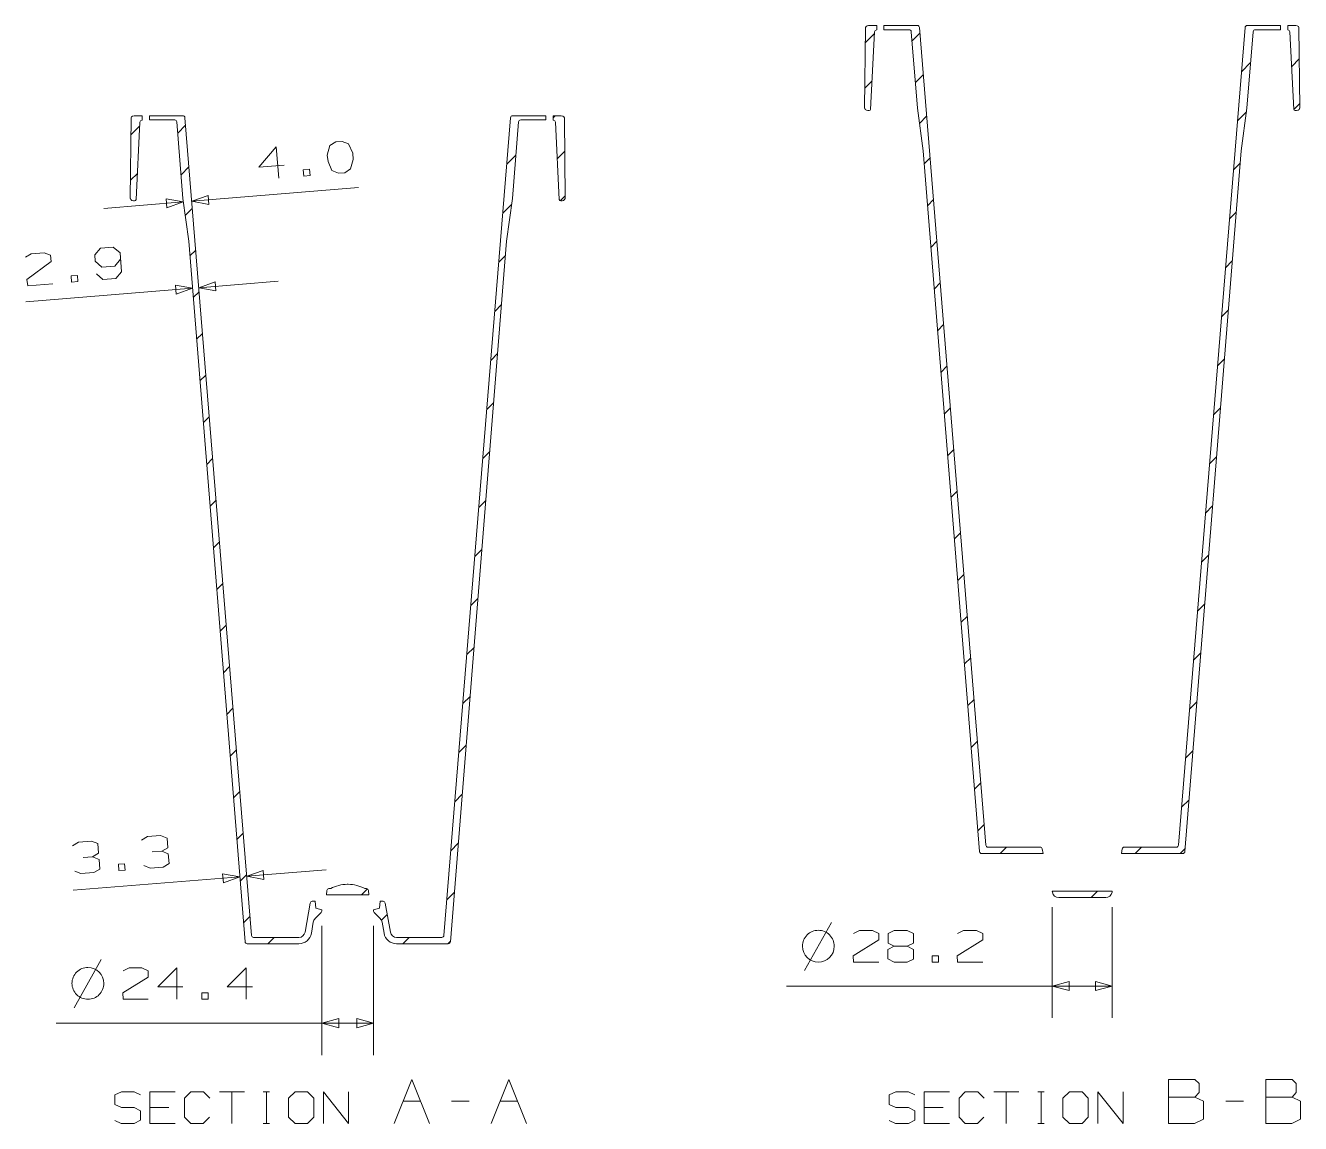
# Model space of a CAD drawing. Header units: millimetres. Extents: x 0 to 2941, y -405 to 1422.
# Drawn here: x 2460.7 to 2941.2, y 0 to 413.7 of the extents above; entities that cross this region are included whole.
import ezdxf

# ---------------------------------------------------------------- set-up
doc = ezdxf.new("R2010")
doc.units = ezdxf.units.MM
doc.layers.add('FINE', color=9, linetype='Continuous')

msp = doc.modelspace()

# ---------------------------------------------------------------- linework, layer by layer
at = {"layer": 'FINE', "lineweight": 9}
for p, q in [((2781.46, 413.72), (2778.4, 413.72)), ((2781.46, 413.72), (2781.46, 412.1)), ((2796.75, 413.72), (2784.18, 413.72)), ((2784.18, 412.12), (2784.18, 413.72)), ((2933.63, 413.72), (2921.06, 413.72)), ((2933.63, 413.72), (2933.63, 412.12)), ((2939.41, 413.72), (2936.35, 413.72)), ((2936.35, 412.1), (2936.35, 413.72)), ((2777.26, 412.93), (2776.89, 382.52)), ((2777.22, 407.35), (2780.58, 410.72)), ((2780.61, 411.35), (2779.16, 382.11)), ((2793.7, 412.12), (2784.18, 412.12)), ((2796.82, 382.52), (2794.5, 411.39)), ((2794.77, 407.94), (2797.72, 410.89)), ((2822.63, 104.86), (2797.55, 412.99)), ((2920.26, 412.99), (2895.17, 104.86)), ((2923.31, 411.39), (2920.99, 382.52)), ((2933.63, 412.12), (2924.11, 412.12)), ((2938.65, 382.11), (2937.2, 411.35)), ((2940.92, 382.52), (2940.54, 412.93)), ((2918.9, 396.31), (2922.38, 399.78)), ((2937.85, 398.28), (2940.69, 401.12)), ((2796.04, 392.23), (2799, 395.19)), ((2777.06, 390.23), (2779.69, 392.86)), ((2504.65, 379.72), (2501.59, 379.72)), ((2504.65, 379.72), (2504.65, 378.1)), ((2519.94, 379.72), (2507.37, 379.72)), ((2507.37, 378.12), (2507.37, 379.72)), ((2507.37, 379.51), (2507.58, 379.72)), ((2656.82, 379.72), (2644.25, 379.72)), ((2656.82, 379.72), (2656.82, 378.12)), ((2662.6, 379.72), (2659.54, 379.72)), ((2659.54, 378.1), (2659.54, 379.72)), ((2659.54, 378.95), (2660.31, 379.72)), ((2776.99, 382.52), (2776.89, 382.52)), ((2776.99, 382.52), (2776.99, 382.5)), ((2778.6, 381.72), (2778.12, 381.72)), ((2796.82, 382.52), (2799.01, 366.52)), ((2917.4, 377.83), (2920.82, 381.25)), ((2918.8, 366.52), (2920.99, 382.52)), ((2938.65, 382.11), (2940.9, 384.36)), ((2939.68, 381.72), (2939.21, 381.72)), ((2940.81, 382.5), (2940.82, 382.52)), ((2940.92, 382.52), (2940.82, 382.52)), ((2500.46, 378.93), (2500.08, 348.52)), ((2500.4, 372.55), (2503.73, 375.87)), ((2503.8, 377.35), (2502.35, 348.11)), ((2516.89, 378.12), (2507.37, 378.12)), ((2520.01, 348.52), (2517.69, 377.39)), ((2518.03, 373.2), (2520.97, 376.15)), ((2545.83, 70.86), (2520.74, 378.99)), ((2643.45, 378.99), (2618.36, 70.86)), ((2646.5, 377.39), (2644.18, 348.52)), ((2656.82, 378.12), (2647.3, 378.12)), ((2661.84, 348.11), (2660.39, 377.35)), ((2664.11, 348.52), (2663.74, 378.93)), ((2797.6, 376.82), (2800.27, 379.5)), ((2661.08, 363.52), (2663.89, 366.33)), ((2820.21, 102.46), (2799.01, 366.52)), ((2918.8, 366.52), (2897.6, 102.46)), ((2519.29, 357.49), (2522.25, 360.45)), ((2642.02, 361.44), (2645.5, 364.91)), ((2799.4, 361.66), (2801.55, 363.81)), ((2915.89, 359.36), (2918.43, 361.89)), ((2500.25, 355.42), (2502.84, 358.02)), ((2523.3, 347.51), (2586.17, 352.63)), ((2520.11, 347.25), (2490.21, 344.82)), ((2500.18, 348.52), (2500.08, 348.52)), ((2500.18, 348.52), (2500.19, 348.5)), ((2501.79, 347.72), (2501.32, 347.72)), ((2520.01, 348.52), (2522.2, 332.52)), ((2640.52, 342.96), (2643.88, 346.32)), ((2641.99, 332.52), (2644.18, 348.52)), ((2662.31, 347.78), (2664.1, 349.57)), ((2662.88, 347.72), (2662.4, 347.72)), ((2664.11, 348.52), (2664.01, 348.52)), ((2664.01, 348.5), (2664.01, 348.52)), ((2800.66, 345.95), (2802.83, 348.12)), ((2520.88, 342.12), (2523.53, 344.76)), ((2914.39, 340.88), (2916.95, 343.44)), ((2543.4, 68.46), (2522.2, 332.52)), ((2641.99, 332.52), (2620.79, 68.46)), ((2801.92, 330.24), (2804.11, 332.42)), ((2522.65, 326.91), (2524.8, 329.07)), ((2639.02, 324.49), (2641.55, 327.02)), ((2912.89, 322.41), (2915.47, 324.99)), ((2525.96, 314.89), (2555.86, 317.33)), ((2523.65, 314.71), (2460.78, 309.59)), ((2523.91, 311.21), (2526.08, 313.38)), ((2803.18, 314.53), (2805.38, 316.73)), ((2637.51, 306.01), (2640.07, 308.57)), ((2911.38, 303.93), (2913.98, 306.54)), ((2804.44, 298.82), (2806.66, 301.04)), ((2525.17, 295.5), (2527.36, 297.68)), ((2636.01, 287.54), (2638.59, 290.12)), ((2805.71, 283.11), (2807.94, 285.34)), ((2909.88, 285.46), (2912.5, 288.08)), ((2526.43, 279.79), (2528.64, 281.99)), ((2634.5, 269.06), (2637.11, 271.66)), ((2806.97, 267.4), (2809.22, 269.65)), ((2908.37, 266.98), (2911.02, 269.63)), ((2527.7, 264.08), (2529.91, 266.3)), ((2528.96, 248.37), (2531.19, 250.6)), ((2633, 250.59), (2635.62, 253.21)), ((2808.23, 251.69), (2810.5, 253.96)), ((2906.87, 248.51), (2909.54, 251.18)), ((2809.49, 235.98), (2811.77, 238.27)), ((2530.22, 232.66), (2532.47, 234.91)), ((2631.49, 232.11), (2634.14, 234.76)), ((2905.36, 230.03), (2908.06, 232.73)), ((2810.75, 220.27), (2813.05, 222.57)), ((2531.48, 216.95), (2533.75, 219.22)), ((2629.99, 213.64), (2632.66, 216.31)), ((2903.86, 211.56), (2906.57, 214.27)), ((2812.01, 204.56), (2814.33, 206.88)), ((2532.74, 201.24), (2535.03, 203.53)), ((2628.49, 195.16), (2631.18, 197.86)), ((2902.36, 193.08), (2905.09, 195.82)), ((2534, 185.53), (2536.3, 187.83)), ((2813.27, 188.86), (2815.61, 191.19)), ((2626.98, 176.69), (2629.7, 179.4)), ((2814.54, 173.15), (2816.88, 175.49)), ((2900.85, 174.61), (2903.61, 177.37)), ((2535.26, 169.82), (2537.58, 172.14)), ((2625.48, 158.21), (2628.21, 160.95)), ((2815.8, 157.44), (2818.16, 159.8)), ((2899.35, 156.14), (2902.13, 158.92)), ((2536.53, 154.11), (2538.86, 156.45)), ((2537.79, 138.41), (2540.14, 140.75)), ((2623.97, 139.74), (2626.73, 142.5)), ((2817.06, 141.73), (2819.44, 144.11)), ((2897.84, 137.66), (2900.65, 140.46)), ((2539.05, 122.7), (2541.41, 125.06)), ((2818.32, 126.02), (2820.72, 128.42)), ((2622.47, 121.26), (2625.25, 124.05)), ((2896.34, 119.19), (2899.17, 122.01)), ((2819.58, 110.31), (2821.99, 112.72)), ((2540.31, 106.99), (2542.69, 109.37)), ((2620.96, 102.79), (2623.77, 105.59)), ((2821.01, 101.72), (2844.13, 101.72)), ((2823.43, 104.12), (2843.03, 104.12)), ((2827.97, 101.72), (2830.37, 104.12)), ((2843.82, 103.46), (2844.13, 101.72)), ((2873.68, 101.72), (2873.99, 103.46)), ((2873.68, 101.72), (2896.8, 101.72)), ((2874.77, 104.12), (2894.38, 104.12)), ((2878.88, 101.72), (2881.28, 104.12)), ((2895.85, 101.72), (2897.68, 103.56)), ((2541.44, 92.94), (2478.57, 87.89)), ((2541.57, 91.28), (2543.97, 93.68)), ((2544.04, 93.14), (2573.94, 95.55)), ((2574.1, 86.12), (2574.24, 87.79)), ((2575.04, 88.52), (2575.7, 88.52)), ((2582.3, 90.12), (2581.89, 90.12)), ((2587.33, 86.12), (2589.6, 88.39)), ((2588.5, 88.52), (2589.15, 88.52)), ((2589.95, 87.79), (2590.1, 86.12)), ((2619.46, 84.31), (2622.29, 87.14)), ((2847.62, 87.44), (2847.71, 87.52)), ((2862.28, 85.12), (2864.68, 87.52)), ((2566.03, 72.11), (2567.96, 83.06)), ((2590.1, 86.12), (2574.1, 86.12)), ((2596.23, 83.06), (2598.16, 72.11)), ((2850.04, 85.12), (2867.76, 85.12)), ((2542.83, 75.57), (2545.25, 77.98)), ((2569.8, 77.18), (2572.09, 79.46)), ((2592.11, 79.46), (2594.39, 77.18)), ((2594.8, 76.62), (2596.98, 78.8)), ((2847.61, 81.52), (2847.61, 39.8)), ((2870.2, 81.52), (2870.2, 39.8)), ((2569.14, 75.9), (2568.4, 71.69)), ((2572.34, 74.51), (2572.34, 25.8)), ((2591.85, 74.51), (2591.85, 25.8)), ((2595.8, 71.69), (2595.05, 75.9)), ((2754.26, 57.63), (2764.47, 75.78)), ((2544.2, 67.72), (2563.67, 67.72)), ((2546.62, 70.12), (2563.67, 70.12)), ((2551.96, 67.72), (2554.36, 70.12)), ((2600.52, 70.12), (2617.57, 70.12)), ((2600.52, 67.72), (2619.99, 67.72)), ((2602.87, 67.72), (2605.27, 70.12)), ((2619.84, 67.72), (2620.81, 68.69)), ((2478.99, 43.63), (2489.2, 61.78)), ((2870.2, 51.8), (2747.46, 51.8)), ((2591.85, 37.8), (2472.19, 37.8)), ((2543.22, 11.87), (2533.72, 11.87)), ((2538.47, 11.87), (2538.47, 0)), ((2550.29, 11.87), (2552.67, 11.87)), ((2551.54, 11.87), (2551.54, 0)), ((2835.05, 11.87), (2825.55, 11.87)), ((2830.3, 11.87), (2830.3, 0)), ((2842.13, 11.87), (2844.5, 11.87)), ((2843.38, 11.87), (2843.38, 0)), ((2514.69, 6), (2507.57, 6)), ((2602.92, 8.4), (2609.57, 8.4)), ((2627.87, 8.4), (2621.22, 8.4)), ((2639.53, 8.4), (2646.18, 8.4)), ((2806.53, 6), (2799.4, 6)), ((2919.71, 8.4), (2913.06, 8.4)), ((2550.29, 0), (2552.67, 0)), ((2842.13, 0), (2844.5, 0))]:
    msp.add_line(p, q, dxfattribs=at)
for points in [[(2778.4, 413.72), (2777.83, 413.62), (2777.42, 413.33), (2777.26, 412.93)], [(2940.54, 412.93), (2940.39, 413.33), (2939.97, 413.62), (2939.41, 413.72)], [(2781.46, 412.1), (2780.86, 411.83), (2780.61, 411.35)], [(2937.2, 411.35), (2936.95, 411.83), (2936.35, 412.1)], [(2501.59, 379.72), (2501.03, 379.62), (2500.61, 379.33), (2500.46, 378.93)], [(2663.74, 378.93), (2663.58, 379.33), (2663.17, 379.62), (2662.6, 379.72)], [(2776.99, 382.5), (2777.16, 382.11), (2777.57, 381.83), (2778.12, 381.72)], [(2778.6, 381.72), (2778.99, 381.84), (2779.16, 382.11)], [(2938.65, 382.11), (2938.82, 381.84), (2939.21, 381.72)], [(2939.68, 381.72), (2940.24, 381.83), (2940.65, 382.11), (2940.81, 382.5)], [(2504.65, 378.1), (2504.05, 377.83), (2503.8, 377.35)], [(2660.39, 377.35), (2660.14, 377.83), (2659.54, 378.1)], [(2558.11, 361.13), (2548.64, 360.36), (2555.17, 368.04), (2556.13, 356.21)], [(2500.19, 348.5), (2500.35, 348.11), (2500.76, 347.83), (2501.32, 347.72)], [(2501.79, 347.72), (2502.18, 347.84), (2502.35, 348.11)], [(2661.84, 348.11), (2662.01, 347.84), (2662.4, 347.72)], [(2662.88, 347.72), (2663.43, 347.83), (2663.84, 348.11), (2664.01, 348.5)], [(2460.67, 326.38), (2462.82, 327.69), (2467.68, 328.08), (2470.14, 327.15), (2470.33, 324.79), (2461.22, 318.03), (2461.54, 315.67), (2471.01, 316.44)], [(2487.41, 320.16), (2489.85, 317.97), (2494.71, 318.37), (2496.88, 320.93), (2496.3, 328.03), (2493.74, 330.21), (2488.88, 329.81), (2486.83, 327.26), (2486.9, 324.88), (2489.46, 322.71), (2494.32, 323.1), (2496.5, 325.66)], [(2485.95, 100.52), (2488.23, 101.83), (2487.94, 105.44), (2485.48, 106.37), (2480.62, 105.98), (2478.35, 104.67)], [(2512.02, 102.61), (2514.3, 103.92), (2514.01, 107.54), (2511.55, 108.47), (2506.69, 108.08), (2504.41, 106.77)], [(2505.31, 97.18), (2507.64, 96.24), (2512.5, 96.63), (2514.78, 97.94), (2514.49, 101.56), (2512.02, 102.61), (2508.41, 102.32)], [(2479.24, 95.09), (2481.57, 94.15), (2486.43, 94.54), (2488.71, 95.85), (2488.42, 99.46), (2485.95, 100.52), (2482.34, 100.23)], [(2870.13, 87.11), (2870.2, 87.52), (2847.61, 87.52), (2847.68, 87.11)], [(2572.32, 80), (2572.34, 80.51), (2570.06, 81.12), (2569.83, 83.72), (2568.75, 83.72)], [(2595.44, 83.72), (2594.36, 83.72), (2594.13, 81.12), (2591.85, 80.51), (2591.87, 80)], [(2772.71, 71.55), (2774.96, 72.67), (2779.83, 72.67), (2782.21, 71.55), (2782.21, 69.18), (2772.58, 63.18), (2772.71, 60.8), (2782.21, 60.8)], [(2788.03, 66.8), (2785.78, 67.92), (2785.78, 71.55), (2788.03, 72.67), (2792.91, 72.67), (2795.28, 71.55), (2795.28, 67.92), (2792.91, 66.8), (2788.03, 66.8), (2785.66, 65.55), (2785.66, 62.05), (2788.03, 60.8), (2792.91, 60.8), (2795.28, 61.92), (2795.28, 65.55), (2792.91, 66.8)], [(2811.93, 71.55), (2814.18, 72.67), (2819.06, 72.67), (2821.43, 71.55), (2821.43, 69.18), (2811.81, 63.18), (2811.93, 60.8), (2821.43, 60.8)], [(2497.44, 57.55), (2499.69, 58.68), (2504.56, 58.68), (2506.94, 57.55), (2506.94, 55.18), (2497.31, 49.18), (2497.44, 46.8), (2506.94, 46.8)], [(2520.01, 51.55), (2510.51, 51.55), (2517.64, 58.68), (2517.64, 46.8)], [(2546.16, 51.55), (2536.66, 51.55), (2543.79, 58.68), (2543.79, 46.8)], [(2599.59, 0), (2606.24, 16.62), (2612.89, 0)], [(2636.2, 0), (2642.85, 16.62), (2649.5, 0)], [(2891.43, 9.98), (2891.43, 16.62), (2901.4, 16.62), (2902.98, 15.05), (2902.98, 11.72), (2901.4, 9.98), (2891.43, 9.98), (2891.43, 0), (2901.23, 0), (2904.55, 1.58), (2904.55, 8.4), (2901.4, 9.98)], [(2928.04, 9.98), (2928.04, 16.62), (2938.01, 16.62), (2939.59, 15.05), (2939.59, 11.72), (2938.01, 9.98), (2928.04, 9.98), (2928.04, 0), (2937.84, 0), (2941.16, 1.58), (2941.16, 8.4), (2938.01, 9.98)], [(2494.37, 1.12), (2496.74, 0), (2501.62, 0), (2503.99, 1.25), (2503.99, 4.75), (2501.62, 6), (2496.87, 6), (2494.37, 7.12), (2494.37, 10.75), (2496.87, 11.87), (2501.62, 11.87), (2503.99, 10.75)], [(2517.07, 0), (2507.57, 0), (2507.57, 11.87), (2517.07, 11.87)], [(2530.02, 2.37), (2527.64, 0), (2523.02, 0), (2520.64, 2.37), (2520.64, 9.5), (2523.02, 11.87), (2527.77, 11.87), (2530.14, 9.5)], [(2572.94, 0), (2572.94, 11.87), (2582.44, 0), (2582.44, 11.87)], [(2786.2, 1.12), (2788.58, 0), (2793.45, 0), (2795.83, 1.25), (2795.83, 4.75), (2793.45, 6), (2788.7, 6), (2786.2, 7.12), (2786.2, 10.75), (2788.7, 11.87), (2793.45, 11.87), (2795.83, 10.75)], [(2808.9, 0), (2799.4, 0), (2799.4, 11.87), (2808.9, 11.87)], [(2821.85, 2.37), (2819.48, 0), (2814.85, 0), (2812.48, 2.37), (2812.48, 9.5), (2814.85, 11.87), (2819.6, 11.87), (2821.98, 9.5)], [(2864.78, 0), (2864.78, 11.87), (2874.28, 0), (2874.28, 11.87)]]:
    msp.add_lwpolyline(points, dxfattribs=at)
for points in [[(2797.55, 412.99, 0.390603), (2796.75, 413.72)], [(2921.06, 413.72, 0.390601), (2920.26, 412.99)], [(2794.5, 411.39, 0.390894), (2793.7, 412.12)], [(2924.11, 412.12, 0.39094), (2923.31, 411.39)], [(2520.74, 378.99, 0.390594), (2519.94, 379.72)], [(2644.25, 379.72, 0.390593), (2643.45, 378.99)], [(2517.69, 377.39, 0.390896), (2516.89, 378.12)], [(2647.3, 378.12, 0.390932), (2646.5, 377.39)], [(2820.21, 102.46, 0.390956), (2821.01, 101.72)], [(2822.63, 104.86, 0.390667), (2823.43, 104.12)], [(2843.82, 103.46, 0.363931), (2843.03, 104.12)], [(2874.77, 104.12, 0.363961), (2873.99, 103.46)], [(2894.38, 104.12, 0.390635), (2895.17, 104.86)], [(2896.8, 101.72, 0.390906), (2897.6, 102.46)], [(2575.04, 88.52, 0.388885), (2574.24, 87.79)], [(2581.89, 90.12, 0.127016), (2575.7, 88.52)], [(2588.5, 88.52, 0.127014), (2582.3, 90.12)], [(2589.95, 87.79, 0.388834), (2589.15, 88.52)], [(2847.68, 87.11, 0.363962), (2850.04, 85.12)], [(2867.76, 85.12, 0.36397), (2870.13, 87.11)], [(2568.75, 83.72, 0.363954), (2567.96, 83.06)], [(2596.23, 83.06, 0.36393), (2595.44, 83.72)], [(2569.8, 77.18, 0.153962), (2569.14, 75.9)], [(2572.09, 79.46, 0.189893), (2572.32, 80)], [(2591.87, 80, 0.189847), (2592.11, 79.46)], [(2595.05, 75.9, 0.153906), (2594.39, 77.18)], [(2563.67, 70.12, 0.363973), (2566.03, 72.11)], [(2598.16, 72.11, 0.364001), (2600.52, 70.12)], [(2543.4, 68.46, 0.390904), (2544.2, 67.72)], [(2545.83, 70.86, 0.390593), (2546.62, 70.12)], [(2563.67, 67.72, 0.363966), (2568.4, 71.69)], [(2595.8, 71.69, 0.363989), (2600.52, 67.72)], [(2617.57, 70.12, 0.390627), (2618.36, 70.86)], [(2619.99, 67.72, 0.390906), (2620.79, 68.46)]]:
    msp.add_lwpolyline(points, format="xyb", dxfattribs=at)
for points in [[(2580.95, 358.23), (2583.21, 359.66), (2584.18, 363.25), (2583.98, 365.62), (2582.44, 369.13), (2579.98, 370.06), (2577.62, 369.87), (2575.34, 368.56), (2574.39, 364.84), (2574.71, 362.48), (2576.11, 359.09), (2578.58, 358.03)], [(2565.55, 356.97), (2565.36, 359.34), (2567.72, 359.53), (2567.92, 357.17)], [(2520.11, 347.25), (2513.64, 348.43), (2513.92, 345.04)], [(2523.3, 347.51), (2529.77, 346.33), (2529.49, 349.72)], [(2478.06, 317.01), (2477.87, 319.38), (2480.24, 319.57), (2480.43, 317.21)], [(2523.65, 314.71), (2517.18, 315.89), (2517.46, 312.49)], [(2525.96, 314.89), (2532.42, 313.71), (2532.15, 317.11)], [(2495.85, 95.29), (2495.66, 97.66), (2498.03, 97.85), (2498.22, 95.48)], [(2541.44, 92.94), (2534.97, 94.12), (2535.25, 90.73)], [(2544.04, 93.14), (2550.5, 91.96), (2550.23, 95.35)], [(2802.36, 60.8), (2802.36, 63.18), (2804.73, 63.18), (2804.73, 60.8)], [(2847.61, 51.8), (2853.96, 50.1), (2853.96, 53.5)], [(2870.2, 51.8), (2863.85, 53.5), (2863.85, 50.1)], [(2527.09, 46.8), (2527.09, 49.18), (2529.46, 49.18), (2529.46, 46.8)], [(2572.34, 37.8), (2578.69, 36.1), (2578.69, 39.5)], [(2591.85, 37.8), (2585.5, 39.5), (2585.5, 36.1)], [(2562.24, 0), (2566.99, 0), (2569.37, 2.37), (2569.37, 9.5), (2566.99, 11.87), (2562.24, 11.87), (2559.74, 9.5), (2559.74, 2.37)], [(2854.08, 0), (2858.83, 0), (2861.2, 2.37), (2861.2, 9.5), (2858.83, 11.87), (2854.08, 11.87), (2851.58, 9.5), (2851.58, 2.37)]]:
    msp.add_lwpolyline(points, close=True, dxfattribs=at)
for points in [[(2765.46, 66.8, 0.414218), (2759.46, 72.8, 0.414216), (2753.46, 66.8, 0.414211), (2759.46, 60.8, 0.414209)], [(2490.19, 52.8, 0.414209), (2484.19, 58.8, 0.414215), (2478.19, 52.8, 0.414217), (2484.19, 46.8, 0.414214)]]:
    msp.add_lwpolyline(points, format="xyb", close=True, dxfattribs=at)

doc.saveas('drawing.dxf')
